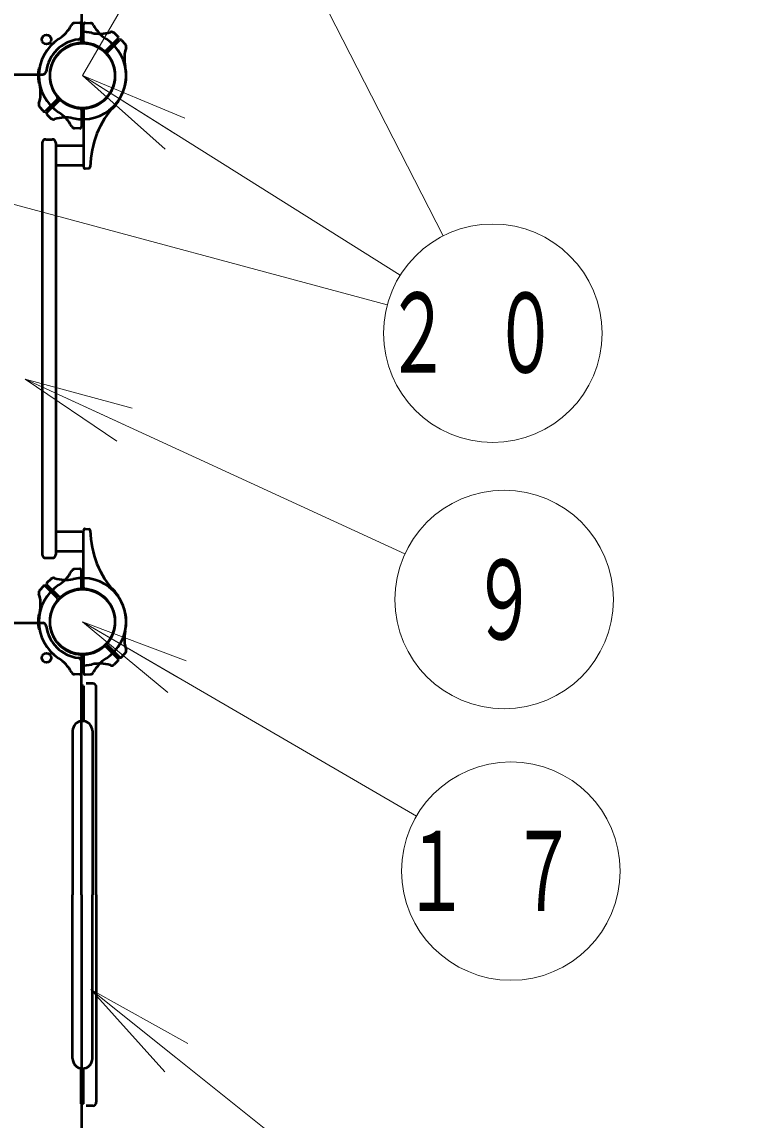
# Model space of a CAD drawing. Units: millimetres on the paper, scale 1:50. Extents: x -365 to 0, y -594 to 257.
# Drawn here: x -234.87 to -214.58, y 139.44 to 169.61 of the extents above; entities that cross this region are included whole.
import ezdxf
from ezdxf.enums import TextEntityAlignment as Align

# ---------------------------------------------------------------- set-up
doc = ezdxf.new("R2010")
doc.units = ezdxf.units.MM
doc.linetypes.add('USER3', pattern=[8, 3, -1, 1, -1, 1, -1])
doc.layers.add('LY_1', color=140, linetype='Continuous', lineweight=50)
doc.styles.add('ＭＳ ゴシック', font='')
doc.styles.get('ＭＳ ゴシック').set_extended_font_data('MS Gothic')

msp = doc.modelspace()

# ---------------------------------------------------------------- linework, layer by layer
at = {"layer": 'LY_1', "color": 7, "linetype": 'USER3', "lineweight": 13}
msp.add_line((-233.205, 168.131), (-214.576, 200.398), dxfattribs=at)
at = {"layer": 'LY_1', "color": 7, "lineweight": 13}
for p, q in [((-233.205, 183.131), (-223.305, 163.728)), ((-248.205, 168.131), (-224.839, 161.836)), ((-230.931, 166.112), (-233.205, 168.131)), ((-233.205, 168.131), (-230.399, 166.959)), ((-233.205, 168.131), (-230.665, 166.535)), ((-233.205, 168.131), (-224.482, 162.651)), ((-232.263, 158.088), (-234.778, 159.797)), ((-234.778, 159.797), (-231.844, 158.996)), ((-234.778, 159.797), (-232.053, 158.542)), ((-234.778, 159.797), (-224.353, 154.995)), ((-230.864, 151.189), (-233.205, 153.131)), ((-233.205, 153.131), (-230.361, 152.054)), ((-233.205, 153.131), (-230.613, 151.621)), ((-233.205, 153.131), (-224.035, 147.791)), ((-230.942, 140.765), (-232.972, 143.029)), ((-232.972, 143.029), (-230.317, 141.546)), ((-232.972, 143.029), (-230.63, 141.155)), ((-232.972, 143.029), (-223.997, 135.849))]:
    msp.add_line(p, q, dxfattribs=at)
at = {"layer": 'LY_1'}
for p, q in [((-233.235, 175.631), (-233.235, 169.223)), ((-233.277, 169.58), (-233.434, 169.574)), ((-233.235, 169.068), (-233.235, 169.54)), ((-233.175, 169.068), (-233.175, 169.54)), ((-233.134, 169.58), (-232.988, 169.575)), ((-232.231, 169.206), (-232.338, 169.305)), ((-232.564, 168.815), (-232.23, 169.148)), ((-232.521, 168.773), (-232.188, 169.106)), ((-232.13, 169.105), (-232.031, 168.998)), ((-234.388, 168.331), (-234.392, 168.331)), ((-240.705, 168.161), (-234.298, 168.161)), ((-234.388, 167.931), (-234.392, 167.931)), ((-233.889, 167.489), (-234.222, 167.156)), ((-233.847, 167.447), (-234.18, 167.114)), ((-232.227, 167.436), (-232.225, 167.434)), ((-234.28, 167.157), (-234.387, 167.272)), ((-233.235, 167.194), (-233.235, 166.722)), ((-233.175, 167.194), (-233.175, 165.622)), ((-232.51, 167.153), (-232.508, 167.151)), ((-234.179, 167.056), (-234.064, 166.949)), ((-233.277, 166.683), (-233.422, 166.688)), ((-234.315, 166.281), (-234.315, 154.981)), ((-234.215, 166.381), (-234.035, 166.381)), ((-233.935, 166.281), (-233.935, 154.981)), ((-233.175, 166.203), (-233.935, 166.203)), ((-233.175, 165.659), (-233.935, 165.659)), ((-233.133, 165.582), (-233.028, 165.588)), ((-233.133, 155.68), (-233.028, 155.674)), ((-233.175, 155.603), (-233.935, 155.603)), ((-233.175, 154.068), (-233.175, 155.64)), ((-233.175, 155.059), (-233.935, 155.059)), ((-234.215, 154.881), (-234.035, 154.881)), ((-233.277, 154.58), (-233.422, 154.575)), ((-233.235, 154.068), (-233.235, 154.54)), ((-233.847, 153.815), (-234.18, 154.148)), ((-234.179, 154.206), (-234.064, 154.313)), ((-234.28, 154.105), (-234.387, 153.99)), ((-233.889, 153.773), (-234.222, 154.106)), ((-232.51, 154.109), (-232.508, 154.111)), ((-232.227, 153.826), (-232.225, 153.829)), ((-234.388, 153.331), (-234.392, 153.331)), ((-240.705, 153.101), (-234.298, 153.101)), ((-234.388, 152.931), (-234.392, 152.931)), ((-232.564, 152.447), (-232.23, 152.114)), ((-232.521, 152.489), (-232.188, 152.156)), ((-233.235, 152.194), (-233.235, 151.722)), ((-233.235, 145.631), (-233.235, 152.039)), ((-233.175, 152.194), (-233.175, 151.722)), ((-232.231, 152.056), (-232.338, 151.957)), ((-232.13, 152.157), (-232.031, 152.264)), ((-233.277, 151.683), (-233.434, 151.688)), ((-233.134, 151.683), (-232.988, 151.688)), ((-232.925, 151.431), (-233.105, 151.431)), ((-233.237, 151.371), (-233.237, 150.401)), ((-233.173, 151.371), (-233.237, 151.371)), ((-233.173, 151.371), (-233.173, 150.401)), ((-232.825, 145.631), (-232.825, 151.331)), ((-233.477, 150.131), (-233.477, 145.631)), ((-232.933, 150.131), (-232.933, 145.631)), ((-233.477, 141.131), (-233.477, 145.631)), ((-233.235, 145.631), (-233.235, 139.223)), ((-232.933, 141.131), (-232.933, 145.631)), ((-232.825, 145.631), (-232.825, 139.931)), ((-233.237, 139.891), (-233.237, 140.861)), ((-233.173, 139.891), (-233.173, 140.861)), ((-233.173, 139.891), (-233.237, 139.891)), ((-232.925, 139.831), (-233.105, 139.831))]:
    msp.add_line(p, q, dxfattribs=at)
for centre, radius in [((-234.195, 169.121), 0.13), ((-233.205, 168.131), 0.891), ((-233.205, 153.131), 0.891), ((-234.195, 152.141), 0.13)]:
    msp.add_circle(centre, radius, dxfattribs=at)
at = {"layer": 'LY_1', "color": 7, "lineweight": 13}
for centre in [(-221.942, 161.055), (-221.628, 153.74), (-221.443, 146.282)]:
    msp.add_circle(centre, 3, dxfattribs=at)
at = {"layer": 'LY_1'}
for centre, radius, start, end in [((-234.395, 169.982), 1, 302.7272, 332.5412), ((-233.419, 169.475), 0.1, 92, 152.5412), ((-233.275, 169.54), 0.04, 0, 92), ((-233.135, 169.54), 0.04, 88, 180), ((-232.992, 169.475), 0.1, 27.4588, 88), ((-232.992, 169.475), 0.1, 27.4588, 88), ((-232.016, 169.982), 1, 207.4588, 237.2728), ((-233.335, 169.223), 0.1, 276.7872, 0), ((-233.205, 168.131), 1.2, 77.7272, 91.4325), ((-232.738, 170.281), 1, 257.7272, 287.5412), ((-232.406, 169.232), 0.1, 47, 107.5412), ((-233.205, 168.131), 1.2, 122.7272, 180), ((-233.205, 168.131), 1, 96.7872, 173.2128), ((-233.205, 168.131), 0.9, 94.2707, 180), ((-233.205, 168.131), 0.9, 49.2707, 135), ((-233.275, 169.068), 0.04, 274.2707, 0), ((-233.135, 169.068), 0.04, 180, 265.7293), ((-233.205, 168.131), 0.9, 0, 85.7293), ((-233.205, 168.131), 1.2, 0, 57.2728), ((-232.259, 169.177), 0.04, 315, 47), ((-232.16, 169.078), 0.04, 43, 135), ((-232.104, 168.93), 0.1, 342.4588, 43), ((-233.205, 168.131), 0.9, 135, 220.7293), ((-232.592, 168.843), 0.04, 229.2707, 315), ((-233.205, 168.131), 0.9, 315, 40.7293), ((-232.493, 168.744), 0.04, 135, 220.7293), ((-231.056, 168.599), 1, 162.4588, 192.2728), ((-233.205, 168.131), 1.22, 171.3731, 180), ((-234.392, 168.311), 0.02, 90, 171.3731), ((-233.205, 168.131), 1.2, 315, 12.2728), ((-233.205, 168.131), 1.22, 180, 188.6269), ((-233.205, 168.131), 1.2, 178.5675, 192.2728), ((-233.205, 168.131), 1.2, 180, 237.2728), ((-234.298, 168.261), 0.1, 270, 353.2128), ((-233.205, 168.131), 0.9, 180, 265.7293), ((-233.205, 168.131), 0.9, 274.2707, 0), ((-233.205, 168.131), 1.2, 317.7828, 0), ((-234.392, 167.951), 0.02, 188.6269, 270), ((-235.355, 167.663), 1, 342.4588, 12.2728), ((-233.918, 167.518), 0.04, 315, 40.7293), ((-233.819, 167.419), 0.04, 49.2707, 135), ((-233.205, 168.131), 0.9, 229.2707, 315), ((-233.205, 168.131), 1.22, 315, 323.6269), ((-232.239, 167.419), 0.02, 323.6269, 45), ((-234.306, 167.332), 0.1, 162.4588, 223), ((-234.251, 167.185), 0.04, 223, 315), ((-234.152, 167.086), 0.04, 135, 227), ((-234.395, 166.28), 1, 27.4588, 57.2728), ((-233.205, 168.131), 1.2, 257.7272, 315), ((-233.275, 167.194), 0.04, 0, 85.7293), ((-233.135, 167.194), 0.04, 94.2707, 180), ((-230.391, 165.578), 2.6, 137.7828, 178.9159), ((-232.494, 167.165), 0.02, 225, 306.3731), ((-233.205, 168.131), 1.22, 306.3731, 315), ((-234.004, 167.03), 0.1, 227, 287.5412), ((-233.673, 165.981), 1, 77.7272, 107.5412), ((-233.419, 166.788), 0.1, 207.4588, 268), ((-233.275, 166.722), 0.04, 268, 0), ((-234.215, 166.281), 0.1, 90, 180), ((-234.035, 166.281), 0.1, 0, 90), ((-233.135, 165.622), 0.04, 180, 273), ((-233.03, 165.628), 0.04, 273, 358.9158), ((-233.135, 155.64), 0.04, 87, 180), ((-233.03, 155.635), 0.04, 1.0841, 87), ((-230.391, 155.684), 2.6, 181.0841, 222.2172), ((-234.215, 154.981), 0.1, 180, 270), ((-234.035, 154.981), 0.1, 270, 0), ((-234.395, 154.982), 1, 302.7272, 332.5412), ((-233.419, 154.475), 0.1, 92, 152.5412), ((-233.275, 154.54), 0.04, 0, 92), ((-233.205, 153.131), 1.2, 122.7272, 180), ((-234.152, 154.177), 0.04, 133, 225), ((-234.004, 154.232), 0.1, 72.4588, 133), ((-233.673, 155.281), 1, 252.4588, 282.2728), ((-233.205, 153.131), 1.2, 45, 102.2728), ((-234.306, 153.93), 0.1, 137, 197.5412), ((-235.355, 153.599), 1, 347.7272, 17.5412), ((-234.251, 154.078), 0.04, 45, 137), ((-233.205, 153.131), 0.9, 94.2707, 180), ((-233.205, 153.131), 0.9, 45, 130.7293), ((-233.275, 154.068), 0.04, 274.2707, 0), ((-233.135, 154.068), 0.04, 180, 265.7293), ((-233.205, 153.131), 0.9, 0, 85.7293), ((-232.494, 154.097), 0.02, 53.6269, 135), ((-233.205, 153.131), 1.22, 45, 53.6269), ((-233.205, 153.131), 1.2, 347.7272, 45), ((-233.205, 153.131), 1.22, 36.3731, 45), ((-233.205, 153.131), 1.2, 0, 42.2172), ((-232.239, 153.843), 0.02, 315, 36.3731), ((-233.205, 153.131), 0.9, 139.2707, 225), ((-233.918, 153.744), 0.04, 319.2707, 45), ((-233.819, 153.843), 0.04, 225, 310.7293), ((-233.205, 153.131), 0.9, 319.2707, 45), ((-233.205, 153.131), 1.22, 171.3731, 180), ((-234.392, 153.311), 0.02, 90, 171.3731), ((-233.205, 153.131), 1.2, 167.7272, 181.4325), ((-233.205, 153.131), 1.22, 180, 188.6269), ((-234.392, 152.951), 0.02, 188.6269, 270), ((-233.205, 153.131), 1.2, 180, 237.2728), ((-234.298, 153.001), 0.1, 6.7872, 90), ((-233.205, 153.131), 1, 186.7872, 263.2128), ((-233.205, 153.131), 0.9, 180, 265.7293), ((-233.205, 153.131), 0.9, 274.2707, 0), ((-233.205, 153.131), 1.2, 302.7272, 0), ((-231.056, 152.663), 1, 167.7272, 197.5412), ((-233.205, 153.131), 0.9, 225, 310.7293), ((-232.592, 152.419), 0.04, 45, 130.7293), ((-232.493, 152.518), 0.04, 139.2707, 225), ((-232.104, 152.332), 0.1, 317, 17.5412), ((-234.395, 151.28), 1, 27.4588, 57.2728), ((-233.335, 152.039), 0.1, 0, 83.2128), ((-233.275, 152.194), 0.04, 0, 85.7293), ((-233.135, 152.194), 0.04, 94.2707, 180), ((-232.016, 151.28), 1, 122.7272, 152.5412), ((-232.259, 152.086), 0.04, 313, 45), ((-232.16, 152.185), 0.04, 225, 317), ((-233.419, 151.788), 0.1, 207.4588, 268), ((-233.205, 153.131), 1.2, 268.5675, 282.2728), ((-232.992, 151.788), 0.1, 272, 332.5412), ((-232.992, 151.788), 0.1, 272, 332.5412), ((-232.738, 150.981), 1, 72.4588, 102.2728), ((-232.406, 152.03), 0.1, 252.4588, 313), ((-233.275, 151.722), 0.04, 268, 0), ((-233.135, 151.722), 0.04, 180, 272), ((-232.925, 151.331), 0.1, 0, 90), ((-233.205, 150.131), 0.272, 0, 180), ((-233.205, 141.131), 0.272, 180, 0), ((-232.925, 139.931), 0.1, 270, 0)]:
    msp.add_arc(centre, radius, start, end, dxfattribs=at)

# ---------------------------------------------------------------- texts
at = {"layer": 'LY_1', "color": 7, "style": 'ＭＳ ゴシック', "width": 0.6}
msp.add_text('９', height=2.199, dxfattribs=at).set_placement((-221.628, 153.74), align=Align.MIDDLE_CENTER)
at = {"layer": 'LY_1', "color": 7, "char_height": 2.199, "attachment_point": 5, "style": 'ＭＳ ゴシック'}
for s, insert in [('\\T1.64;\\W0.6;２０', (-221.942, 161.055)), ('\\T1.64;\\W0.6;１７', (-221.443, 146.282))]:
    msp.add_mtext(s, dxfattribs=dict(at, insert=insert))

doc.saveas('drawing.dxf')
